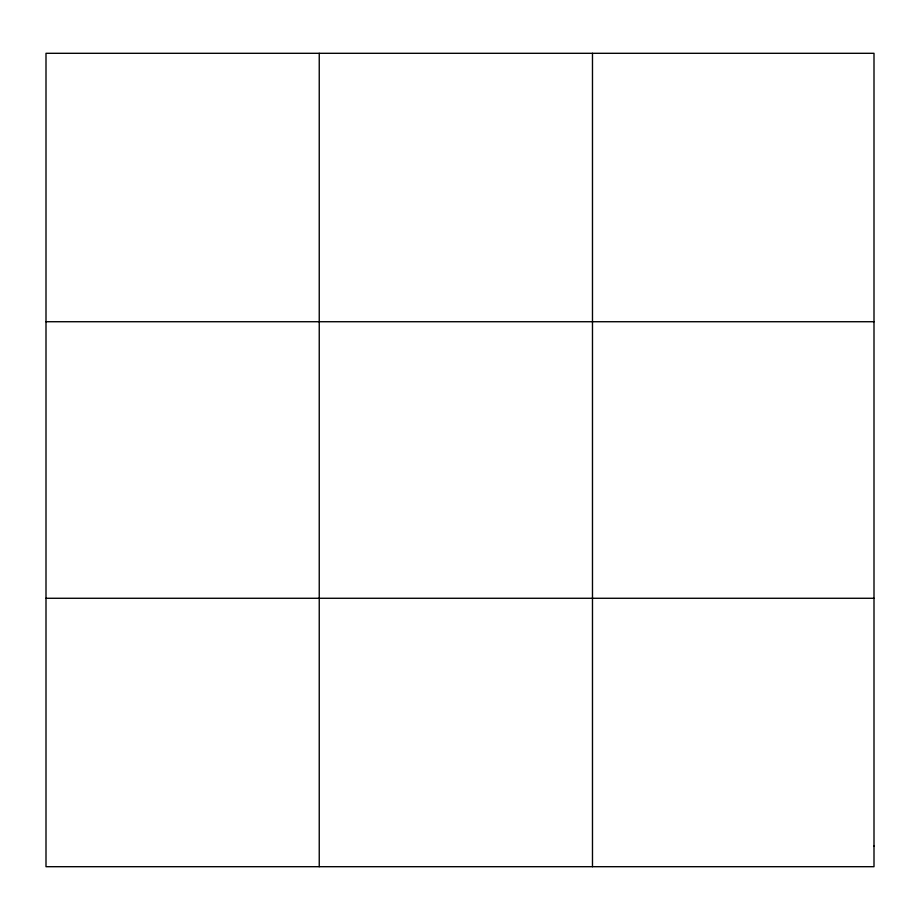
<?xml version="1.0" encoding="UTF-8"?>
<svg xmlns="http://www.w3.org/2000/svg" width="920" height="920" viewBox="0 0 920 920"><rect width="100%" height="100%" fill="white"/><g stroke="black" fill="none" stroke-linecap="round" stroke-linejoin="round"><path stroke-width="1.38" d="M319.24 866.697L319.24 53.302M592.48 866.697L592.48 53.302M46 321.724L874 321.724M46 598.276L874 598.276M874 846.043L874 866.697L46 866.697L46 53.302L874 53.302L874 846.043"/></g></svg>
